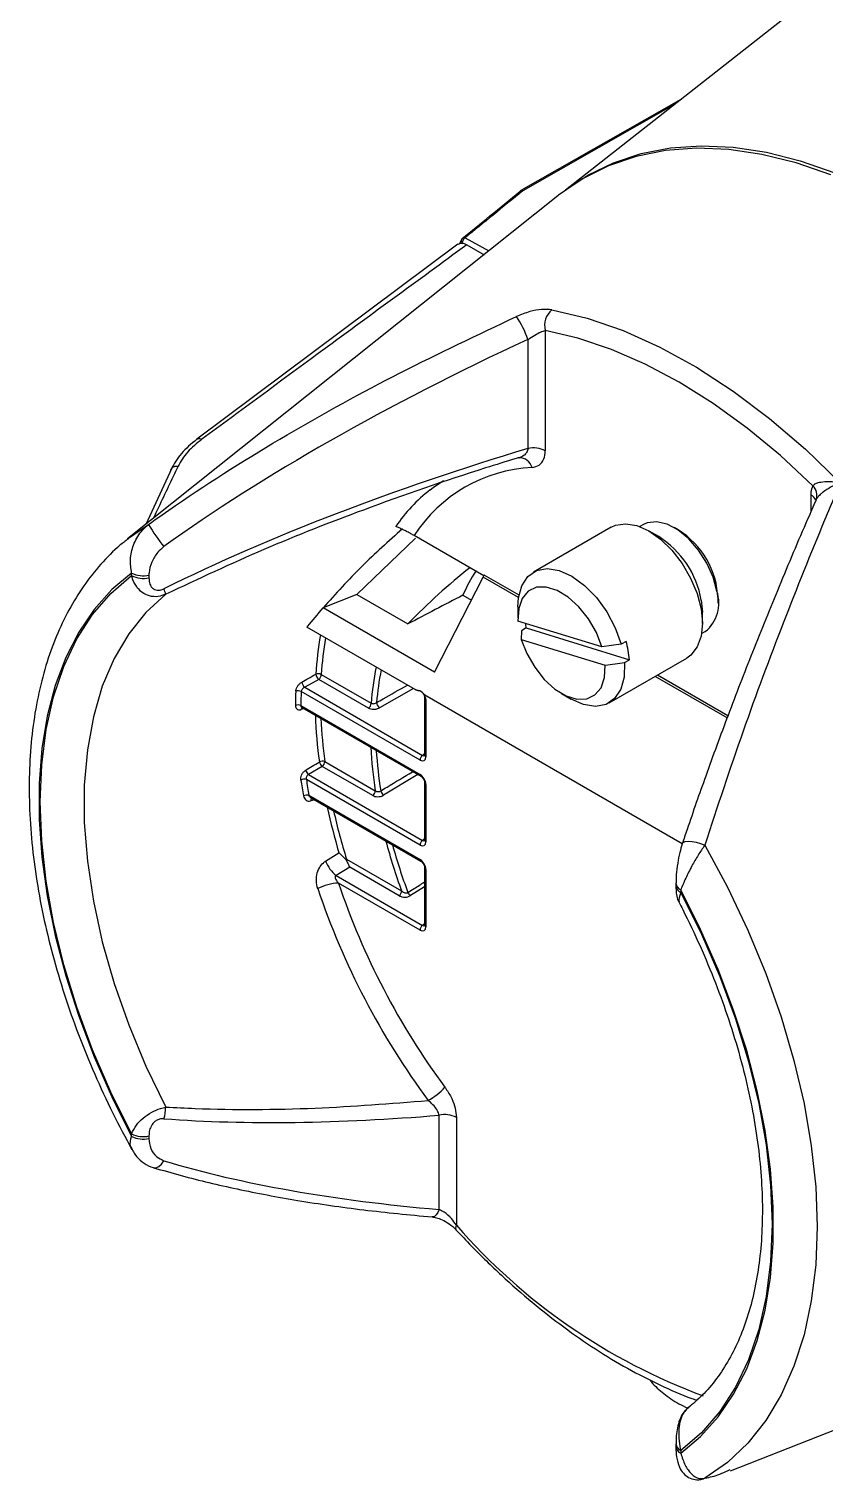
# Model space of a CAD drawing. Extents: x 12.3 to 108.7, y 1.1 to 80.4.
# Drawn here: x 14.1 to 17, y 4.33 to 9.61 of the extents above; entities that cross this region are included whole.
import ezdxf

# ---------------------------------------------------------------- set-up
doc = ezdxf.new("R2010")
doc.units = 0
doc.header["$MEASUREMENT"] = 0
doc.layers.add('OBJECT', color=7, linetype='CONTINUOUS')

msp = doc.modelspace()

# ---------------------------------------------------------------- linework, layer by layer
at = {"layer": 'OBJECT'}
for p, q in [((16.8775, 9.6748), (16.053, 9.0279)), ((16.4736, 9.3579), (15.8912, 9.0264)), ((16.4513, 9.3405), (15.8984, 9.0257)), ((16.0257, 9.0071), (14.4596, 7.7578)), ((15.6619, 8.8305), (14.7117, 8.1208)), ((15.6749, 8.8485), (15.6675, 8.8325)), ((15.6815, 8.8334), (15.6777, 8.8356)), ((15.6881, 8.854), (15.7739, 8.8062)), ((15.6944, 8.8288), (15.7569, 8.7927)), ((15.9797, 8.5166), (15.9797, 8.0788)), ((15.9168, 8.0869), (15.9168, 8.484)), ((15.8833, 8.0526), (15.8852, 8.0533)), ((14.6202, 8.015), (14.526, 7.8107)), ((16.947, 7.858), (16.947, 7.9176)), ((16.9651, 7.8996), (16.9651, 7.8997)), ((14.4596, 7.7578), (14.536, 7.8106)), ((15.7558, 7.6234), (15.5026, 7.7696)), ((16.2198, 7.8002), (15.937, 7.6369)), ((16.3367, 7.8099), (16.3239, 7.8025)), ((16.3927, 7.7661), (16.3573, 7.7865)), ((16.4634, 7.7906), (16.4492, 7.7988)), ((15.2935, 7.5556), (15.5077, 7.7609)), ((14.4741, 7.6241), (14.4741, 7.6336)), ((14.5371, 7.6255), (14.5371, 7.6161)), ((15.5765, 7.2721), (15.7538, 7.6183)), ((15.8823, 7.5441), (15.7538, 7.6183)), ((15.7566, 7.6275), (15.884, 7.5539)), ((15.2935, 7.5556), (15.1707, 7.5064)), ((15.2935, 7.5556), (15.4796, 7.4481)), ((15.5765, 7.2721), (15.1707, 7.5064)), ((15.6796, 7.5527), (15.7109, 7.5346)), ((15.88, 7.511), (15.88, 7.4702)), ((16.5476, 7.5347), (16.5517, 7.4906)), ((16.6083, 7.5232), (16.6083, 7.5396)), ((16.1858, 7.3646), (15.8803, 7.4586)), ((16.5517, 7.4498), (16.5517, 7.4906)), ((15.5061, 7.2092), (15.1119, 7.4368)), ((15.8929, 7.4232), (15.8924, 7.392)), ((15.9106, 7.4334), (15.8929, 7.4232)), ((15.9106, 7.4334), (16.2858, 7.3179)), ((16.5488, 7.4128), (16.5617, 7.4202)), ((15.8924, 7.392), (16.1979, 7.298)), ((16.256, 7.3743), (16.1858, 7.3646)), ((16.2737, 7.3845), (16.256, 7.3743)), ((16.2119, 7.1606), (16.4948, 7.3238)), ((16.2681, 7.3077), (16.2858, 7.3179)), ((15.1551, 7.2463), (15.1042, 7.2174)), ((15.3364, 7.1416), (15.1551, 7.2463)), ((15.1644, 7.2639), (15.3458, 7.1592)), ((16.6414, 7.1059), (16.3793, 7.2572)), ((16.3886, 7.2626), (16.6446, 7.1148)), ((15.524, 6.9521), (15.0914, 7.2018)), ((15.1042, 7.2174), (15.5333, 6.9697)), ((15.5002, 7.2126), (15.3764, 7.1427)), ((16.4783, 6.648), (15.5415, 7.1888)), ((16.0391, 7.1946), (16.0744, 7.1742)), ((15.0902, 7.1507), (15.524, 6.9003)), ((15.1008, 7.1395), (15.0913, 7.1364)), ((15.094, 7.1434), (15.5271, 6.8934)), ((15.5406, 7.1794), (15.5406, 6.9704)), ((15.545, 7.1733), (15.545, 6.9643)), ((15.5333, 6.9697), (15.5406, 6.9763)), ((15.1678, 6.9295), (15.1181, 6.8999)), ((15.3515, 6.8234), (15.1678, 6.9295)), ((15.1771, 6.9471), (15.3609, 6.841)), ((15.5406, 6.9704), (15.5406, 6.9702)), ((15.524, 6.6427), (15.1102, 6.8815)), ((15.1181, 6.8999), (15.5333, 6.6602)), ((15.5162, 6.8997), (15.3912, 6.8247)), ((15.5406, 6.87), (15.5406, 6.6609)), ((15.1197, 6.8242), (15.524, 6.5908)), ((15.545, 6.8638), (15.545, 6.6548)), ((15.1393, 6.8078), (15.1262, 6.8039)), ((15.1271, 6.8149), (15.5271, 6.584)), ((15.5333, 6.6602), (15.5406, 6.6668)), ((15.1802, 6.5845), (15.2289, 6.6149)), ((15.2678, 6.5623), (15.2191, 6.5321)), ((15.2562, 6.5919), (15.4569, 6.4761)), ((15.4476, 6.4585), (15.2678, 6.5623)), ((15.5406, 6.5605), (15.5406, 6.3515)), ((15.545, 6.5544), (15.545, 6.3453)), ((15.2191, 6.5321), (15.5333, 6.3507)), ((15.524, 6.3332), (15.227, 6.5046)), ((16.4551, 6.505), (16.4551, 6.5043)), ((16.4551, 6.5043), (16.4551, 6.4949)), ((15.5406, 6.4914), (15.489, 6.4588)), ((16.4727, 6.4798), (16.4727, 6.4704)), ((15.5333, 6.3507), (15.5406, 6.3573)), ((15.5933, 5.3162), (15.5933, 5.6595)), ((15.6562, 5.6514), (15.6562, 5.2586)), ((14.4741, 5.5823), (14.4741, 5.5918)), ((14.5371, 5.5837), (14.5371, 5.5743)), ((16.6538, 4.365), (18.3268, 5.0211)), ((16.5087, 4.6023), (16.4978, 4.5922)), ((16.4978, 4.5922), (16.5031, 4.5964)), ((16.4551, 4.4625), (16.4551, 4.4531)), ((16.4727, 4.438), (16.4727, 4.4286)), ((16.5459, 4.3331), (16.5598, 4.3376)), ((16.5459, 4.333), (16.5557, 4.3353))]:
    msp.add_line(p, q, dxfattribs=at)
at = {"layer": 'OBJECT', "flags": 128}
for points in [[(17.0193, 9.0832), (16.8926, 9.127), (16.7684, 9.158), (16.6473, 9.1759), (16.5302, 9.1806), (16.4178, 9.1722), (16.3107, 9.1507), (16.2096, 9.1162), (16.1153, 9.0689), (16.0281, 9.0091), (16.0257, 9.0071)], [(16.0582, 9.0317), (16.1341, 9.0816), (16.2283, 9.1276), (16.3291, 9.161), (16.4357, 9.1816), (16.5476, 9.1893), (16.6641, 9.184), (16.7844, 9.1658), (16.9078, 9.1347), (17.0335, 9.0909), (17.1609, 9.0348), (17.289, 8.9666)], [(15.8891, 9.025), (15.8881, 9.024), (15.8873, 9.0228)], [(16.0034, 8.5919), (16.1319, 8.5613), (16.2632, 8.516), (16.3963, 8.4564), (16.5302, 8.3829), (16.6638, 8.296), (16.7963, 8.1965), (16.9265, 8.085), (17.0534, 7.9625)], [(16.954, 7.9513), (16.8353, 8.0612), (16.714, 8.161), (16.591, 8.2502), (16.4671, 8.328), (16.3432, 8.3939), (16.2201, 8.4476), (16.0986, 8.4886), (15.9797, 8.5166)], [(15.5608, 7.9367), (15.5711, 7.9445), (15.6094, 7.9701)], [(16.6042, 7.5674), (16.5903, 7.6186), (16.5676, 7.6695), (16.5374, 7.7171), (16.5017, 7.7582), (16.4627, 7.7903), (16.4229, 7.8115), (16.3847, 7.8203), (16.3505, 7.8162), (16.3367, 7.8099)], [(16.2198, 7.8002), (16.2353, 7.8073), (16.2721, 7.813), (16.3131, 7.8062), (16.3563, 7.7871), (16.3996, 7.7567), (16.4408, 7.7166), (16.4778, 7.6687), (16.5087, 7.6154), (16.5321, 7.5595), (16.5467, 7.5037)], [(14.4741, 7.6336), (14.4019, 7.573), (14.3376, 7.5011), (14.2815, 7.4185), (14.2342, 7.3258), (14.1959, 7.2236), (14.1669, 7.1127), (14.1474, 6.994), (14.1377, 6.8681), (14.1377, 6.7362), (14.1474, 6.5991), (14.1669, 6.4579), (14.1959, 6.3136), (14.2342, 6.1672), (14.2815, 6.0198), (14.3376, 5.8724), (14.4019, 5.7263), (14.4741, 5.5823)], [(14.4741, 5.5918), (14.3989, 5.7434), (14.3324, 5.8973), (14.2752, 6.0523), (14.2277, 6.2071), (14.1904, 6.3605), (14.1635, 6.5112), (14.1473, 6.658), (14.1419, 6.7998), (14.1473, 6.9352), (14.1635, 7.0633), (14.1904, 7.183), (14.2277, 7.2933), (14.2752, 7.3933), (14.3324, 7.4823), (14.3989, 7.5594), (14.4741, 7.6241)], [(15.88, 7.511), (15.8821, 7.5426), (15.8943, 7.5872), (15.9167, 7.6211), (15.9481, 7.6424), (15.9867, 7.6498), (16.0303, 7.6429), (16.0763, 7.6222), (16.1223, 7.5887), (16.1656, 7.5445), (16.2037, 7.492), (16.2344, 7.4341), (16.256, 7.3743)], [(14.5981, 7.556), (14.5264, 7.4903), (14.4637, 7.4121), (14.4106, 7.322), (14.3675, 7.221), (14.3349, 7.1098), (14.313, 6.9895), (14.302, 6.861), (14.302, 6.7257), (14.313, 6.5845), (14.3349, 6.4389), (14.3675, 6.2901), (14.4106, 6.1393), (14.4637, 5.988), (14.5264, 5.8374), (14.5981, 5.6889)], [(16.1858, 7.3646), (16.1656, 7.4168), (16.1371, 7.4664), (16.1023, 7.5104), (16.0634, 7.5458), (16.0229, 7.5704), (15.9835, 7.5825), (15.9477, 7.5815), (15.9178, 7.5672), (15.8957, 7.5407), (15.883, 7.5038), (15.8803, 7.4586)], [(16.5467, 7.5037), (16.5517, 7.4508), (16.5471, 7.4035), (16.5329, 7.3642), (16.5099, 7.3348), (16.4948, 7.3238)], [(15.8924, 7.392), (15.9126, 7.3399), (15.9411, 7.2902), (15.9759, 7.2462), (16.0148, 7.2108), (16.0552, 7.1862), (16.0947, 7.1741), (16.1305, 7.1752), (16.1604, 7.1894), (16.1825, 7.2159), (16.1952, 7.2529), (16.1979, 7.298)], [(16.2681, 7.3077), (16.2668, 7.2549), (16.2546, 7.2103), (16.2322, 7.1764), (16.2008, 7.1551), (16.1622, 7.1477), (16.1186, 7.1545), (16.0744, 7.1742)], [(16.4781, 6.6474), (16.4815, 6.652), (16.4891, 6.6554), (16.5002, 6.6567), (16.5139, 6.656), (16.5292, 6.6531), (16.5449, 6.6484), (16.5598, 6.6422)], [(16.5598, 6.6422), (16.6423, 6.4894), (16.7165, 6.3335), (16.782, 6.1756), (16.8383, 6.017), (16.8849, 5.8588), (16.9215, 5.7022), (16.9479, 5.5484), (16.9638, 5.3985), (16.9691, 5.2537), (16.9638, 5.115), (16.9479, 4.9834), (16.9215, 4.8601), (16.8849, 4.7458), (16.8383, 4.6414), (16.782, 4.5477), (16.7165, 4.4655), (16.6423, 4.3953), (16.5598, 4.3376)], [(16.4727, 4.4286), (16.5449, 4.4892), (16.6092, 4.561), (16.6653, 4.6436), (16.7127, 4.7363), (16.751, 4.8385), (16.7799, 4.9494), (16.7994, 5.0682), (16.8091, 5.194), (16.8091, 5.3259), (16.7994, 5.463), (16.7799, 5.6042), (16.751, 5.7486), (16.7127, 5.895), (16.6653, 6.0424), (16.6092, 6.1897), (16.5449, 6.3359), (16.4727, 6.4798)], [(16.4727, 6.4704), (16.548, 6.3188), (16.6145, 6.1649), (16.6717, 6.0099), (16.7191, 5.855), (16.7564, 5.7016), (16.7833, 5.5509), (16.7995, 5.4041), (16.8049, 5.2624), (16.7995, 5.127), (16.7833, 4.9989), (16.7564, 4.8792), (16.7191, 4.7689), (16.6717, 4.6688), (16.6145, 4.5799), (16.548, 4.5027), (16.4727, 4.438)], [(14.5539, 5.4683), (14.555, 5.468), (14.5641, 5.4682), (14.5737, 5.4728), (14.5832, 5.4813), (14.5917, 5.4932)], [(15.5933, 5.3162), (15.5884, 5.3051), (15.5825, 5.2966), (15.5761, 5.2911), (15.5695, 5.2889), (15.5677, 5.2889)], [(15.6562, 5.2586), (15.6539, 5.2526), (15.653, 5.2477), (15.6536, 5.2439), (15.6546, 5.2423)]]:
    msp.add_lwpolyline(points, dxfattribs=at)
at = {"layer": 'OBJECT'}
for centre, radius, start, end in [((15.8943, 9.0178), 0.00889, 62.8391, 126.1291), ((15.8986, 9.0133), 0.015, 119.6514, 129.1999), ((15.8942, 9.0198), 0.00727, 54.6287, 114.5965), ((15.6853, 8.8439), 0.0113, 156.3751, 227.9066), ((15.6883, 8.8417), 0.015, 129.2489, 153.1421), ((15.7004, 8.8349), 0.0227, 122.7338, 178.4152), ((15.6841, 8.8457), 0.0093, 64.3894, 124.667), ((15.5485, 8.3536), 0.3907, 19.5026, 33.2449), ((16.0525, 8.5352), 0.0751, 130.8328, 194.34), ((15.9371, 7.9959), 0.0932, 62.7955, 102.6182), ((15.8843, 8.004), 0.0494, 16.5172, 89.0097), ((15.9579, 7.4781), 0.5406, 92.7735, 147.371), ((15.9208, 7.4733), 0.5868, 127.8412, 145.8333), ((16.9211, 7.9171), 0.0475, 340.7421, 46.0995), ((16.9324, 7.8877), 0.0332, 20.4969, 64.052), ((15.0383, 8.0961), 0.5778, 209.6176, 219.3768), ((16.3, 7.5289), 0.3085, 1.9747, 58.0199), ((16.2079, 7.4749), 0.3449, 9.9913, 57.6096), ((14.5167, 7.7164), 0.0932, 242.7956, 282.618), ((14.5167, 7.707), 0.0932, 242.7956, 282.618), ((16.2292, 7.3148), 0.5988, 147.0759, 156.5995), ((14.5267, 7.545), 0.0722, 8.7664, 25.8437), ((16.4793, 7.5237), 0.1323, 308.5333, 19.2902), ((16.2821, 7.537), 0.3858, 192.9345, 195.5858), ((16.3989, 7.1886), 1.2567, 169.9378, 176.4952), ((16.4137, 7.1871), 1.2517, 170.3198, 176.4844), ((15.9381, 7.2894), 0.3488, 4.691, 15.8246), ((16.356, 7.0853), 1.0129, 168.2757, 175.8201), ((15.153, 7.2449), 0.0221, 58.8936, 112.2318), ((15.1744, 7.2694), 0.0301, 187.6389, 230.0395), ((15.141, 7.265), 0.0234, 306.8993, 357.145), ((16.3644, 7.0847), 1.0015, 168.7132, 175.5742), ((16.5589, 7.1419), 1.4886, 177.6434, 179.6294), ((15.0802, 7.1823), 0.0225, 60.2034, 112.524), ((16.5648, 7.1412), 1.4747, 177.6431, 179.6297), ((15.1235, 7.2405), 0.0301, 187.7817, 230.0672), ((15.0794, 7.1301), 0.0232, 62.4162, 113.0043), ((15.1007, 7.1362), 0.00943, 131.8964, 178.6527), ((15.3224, 7.1603), 0.0234, 306.8993, 357.145), ((15.3957, 7.1657), 0.0301, 187.1465, 229.9528), ((15.5481, 7.1801), 0.00749, 185.4869, 245.8648), ((16.9148, 7.182), 1.7732, 182.1584, 187.6595), ((16.9397, 7.1833), 1.7783, 182.5692, 187.6321), ((16.8655, 7.0793), 1.5234, 183.0214, 189), ((16.8926, 7.0811), 1.5308, 183.5199, 189.0472), ((15.169, 6.9208), 0.0275, 72.9299, 115.0581), ((15.1866, 6.953), 0.0301, 194.1292, 231.3292), ((15.1537, 6.9482), 0.0234, 306.8992, 357.145), ((15.5473, 6.951), 0.0234, 126.8985, 177.1472), ((15.5481, 6.9712), 0.00759, 187.8227, 245.6504), ((15.1026, 6.8543), 0.0282, 74.3777, 115.3095), ((17.11, 7.1824), 2.042, 188.5215, 190.1646), ((15.1369, 6.9234), 0.0301, 194.2422, 231.351), ((17.1106, 7.1812), 2.0227, 188.5212, 190.1649), ((15.5312, 6.8994), 0.0073, 173.2505, 235.3691), ((15.5479, 6.8705), 0.00731, 184.8142, 246.7272), ((15.113, 6.7953), 0.0297, 77.0159, 115.746), ((15.3375, 6.8421), 0.0234, 306.8992, 357.145), ((15.4099, 6.8482), 0.03, 195.0422, 231.5213), ((15.1372, 6.806), 0.0112, 136.2625, 190.3493), ((17.434, 7.2692), 2.3002, 192.2625, 196.5268), ((17.4712, 7.2775), 2.3187, 192.7092, 197.198), ((17.3825, 7.1838), 2.0516, 194.863, 200.1799), ((15.5473, 6.6415), 0.0234, 126.8985, 177.1472), ((15.5479, 6.6615), 0.0073, 184.56, 246.7588), ((17.4072, 7.1905), 2.0576, 195.4115, 200.4845), ((15.2902, 6.6254), 0.1173, 200.4299, 232.7245), ((15.2549, 6.5705), 0.0215, 86.4137, 96.4288), ((15.2385, 6.5921), 0.0177, 345.1812, 359.4738), ((15.5315, 6.5901), 0.00753, 174.2197, 233.6879), ((15.5479, 6.5611), 0.00731, 184.8142, 246.7272), ((15.2348, 6.3265), 0.1783, 92.5255, 117.8008), ((17.7871, 7.3659), 2.7011, 198.5939, 216.4537), ((16.4849, 6.5071), 0.0299, 185.4267, 245.894), ((17.8077, 7.3778), 2.8023, 198.5938, 216.4537), ((15.4336, 6.4772), 0.0234, 306.8994, 357.1448), ((15.5061, 6.4818), 0.0287, 203.413, 233.4183), ((16.4849, 6.4976), 0.0299, 184.9948, 245.9331), ((15.5473, 6.332), 0.0234, 126.8984, 177.1473), ((15.5479, 6.352), 0.0073, 184.56, 246.7588), ((15.3966, 5.973), 0.3041, 301.1136, 315.7777), ((14.4718, 5.686), 0.1263, 341.6668, 1.2949), ((15.6137, 5.5685), 0.0932, 62.7955, 102.6182), ((14.5167, 5.6747), 0.0932, 242.7956, 282.618), ((14.5167, 5.6652), 0.0932, 242.7956, 282.618), ((17.3198, 6.7047), 2.2042, 221.0004, 249.6729), ((16.4848, 4.4652), 0.0297, 184.1806, 246.0035), ((16.4849, 4.4559), 0.0299, 185.1806, 245.9153)]:
    msp.add_arc(centre, radius, start, end, dxfattribs=at)
for centre, major_axis, ratio, start_param, end_param in [((19.1363, 7.5663), (5.5153, 1.3161), 0.337357, 2.111481, 2.454235), ((16.7622, 7.0674), (3.4718, 0.8285), 0.337357, 1.735643, 2.163258), ((16.0151, 6.2249), (0.7862, 1.6647), 0.62191, 0.89007, 1.074028), ((15.7469, 7.6208), (0.0074, 0.0131), 0.477465, 4.794175, 5.492307), ((15.9144, 6.1426), (0.9462, 2.0036), 0.62191, 1.14483, 1.188047), ((15.5236, 7.1853), (-0.015, 0.026), 0.586022, 3.934501, 4.515163), ((15.5236, 6.977), (-0.0152, 0.0264), 0.568869, 2.3637, 3.919643), ((15.5343, 6.9831), (-0.0052, 0.015), 0.538958, 2.465976, 3.364268), ((15.5236, 6.8758), (-0.015, 0.026), 0.586022, 3.934501, 5.490445), ((15.5343, 6.6736), (-0.0052, 0.015), 0.538958, 2.465976, 3.364268), ((15.5236, 6.6675), (-0.0152, 0.0264), 0.568869, 2.3637, 3.919643), ((15.5236, 6.5663), (-0.015, 0.026), 0.586022, 3.934501, 5.490445), ((15.5236, 6.358), (-0.0152, 0.0264), 0.568869, 2.3637, 3.919643), ((15.5343, 6.3642), (-0.0052, 0.015), 0.538958, 2.465976, 3.364268), ((16.7622, 7.0674), (3.4718, 0.8285), 0.337357, 3.959263, 4.289807), ((19.1363, 7.5663), (5.5153, 1.3161), 0.337357, 3.668286, 3.937132)]:
    msp.add_ellipse(centre, major_axis=major_axis, ratio=ratio, start_param=start_param, end_param=end_param, dxfattribs=at)
for points, knots in [([(15.6771, 8.8512), (15.7109, 8.8788), (15.7809, 8.936), (15.851, 8.9932), (15.8873, 9.0228)], [0, 0, 0, 0, 0.482175, 1, 1, 1, 1]), ([(15.8984, 9.0257), (15.8621, 8.9961), (15.792, 8.9389), (15.7219, 8.8816), (15.6881, 8.854)], [0, 0, 0, 0, 0.517825, 1, 1, 1, 1]), ([(15.6944, 8.8288), (15.514, 8.6968), (15.1919, 8.4612), (14.8713, 8.2248), (14.7302, 8.1208)], [0, 0, 0, 0, 0.560011, 1, 1, 1, 1]), ([(15.6621, 8.8301), (15.6651, 8.8319), (15.6714, 8.8357), (15.6832, 8.8344), (15.6912, 8.8304), (15.6944, 8.8288)], [0, 0, 0, 0, 0.344846, 0.734108, 1, 1, 1, 1]), ([(14.536, 7.8106), (14.5686, 7.8336), (14.7317, 7.9492), (15.0348, 8.1385), (15.4505, 8.3671), (15.7335, 8.5008), (15.8753, 8.5678)], [0, 0, 0, 0, 0.077798, 0.389331, 0.69397, 1, 1, 1, 1]), ([(16.0034, 8.5919), (15.9916, 8.593), (15.968, 8.595), (15.9221, 8.5866), (15.8912, 8.5742), (15.8753, 8.5678)], [0, 0, 0, 0, 0.326541, 0.652944, 1, 1, 1, 1]), ([(15.9168, 8.484), (15.9252, 8.4897), (15.9412, 8.5005), (15.963, 8.5117), (15.9743, 8.515), (15.9797, 8.5166)], [0, 0, 0, 0, 0.364059, 0.694188, 1, 1, 1, 1]), ([(14.7112, 8.1204), (14.691, 8.1037), (14.6507, 8.0701), (14.6289, 8.0312), (14.618, 8.0116)], [0, 0, 0, 0, 0.4986298, 1, 1, 1, 1]), ([(14.7302, 8.1208), (14.7115, 8.1057), (14.6741, 8.0754), (14.6535, 8.0402), (14.6431, 8.0225)], [0, 0, 0, 0, 0.498895, 1, 1, 1, 1]), ([(14.7113, 8.1202), (14.7116, 8.1206), (14.7131, 8.1219), (14.7164, 8.1229), (14.7221, 8.1236), (14.727, 8.1219), (14.7302, 8.1208)], [0, 0, 0, 0, 0.091389, 0.330573, 0.564803, 1, 1, 1, 1]), ([(15.9168, 8.0869), (15.9155, 8.0819), (15.913, 8.072), (15.9008, 8.0597), (15.887, 8.0533), (15.8766, 8.0513), (15.8741, 8.0508)], [0, 0, 0, 0, 0.246549, 0.49122, 0.876385, 1, 1, 1, 1]), ([(15.8741, 8.0508), (15.8369, 8.0393), (15.6507, 7.9818), (15.3434, 7.8756), (14.9542, 7.723), (14.7169, 7.6117), (14.5981, 7.556)], [0, 0, 0, 0, 0.086248, 0.431388, 0.715149, 1, 1, 1, 1]), ([(15.9317, 8.018), (15.9407, 8.02), (15.9588, 8.0238), (15.9763, 8.0457), (15.9786, 8.0682), (15.9797, 8.0788)], [0, 0, 0, 0, 0.345195, 0.691453, 1, 1, 1, 1]), ([(14.6431, 8.0225), (14.6194, 7.9725), (14.5893, 7.9089), (14.5589, 7.8454), (14.5524, 7.8318)], [0, 0, 0, 0, 0.785645, 1, 1, 1, 1]), ([(14.6164, 8.004), (14.6167, 8.0068), (14.6171, 8.0109), (14.6195, 8.014), (14.6202, 8.015)], [0, 0, 0, 0, 0.695992, 1, 1, 1, 1]), ([(14.6202, 8.015), (14.6204, 8.0152), (14.6214, 8.0167), (14.6241, 8.0188), (14.6283, 8.0211), (14.6345, 8.023), (14.6397, 8.0227), (14.6431, 8.0225)], [0, 0, 0, 0, 0.036929, 0.2375474, 0.4381714, 0.6346713, 1, 1, 1, 1]), ([(17.0534, 7.9625), (17.047, 7.9473), (17.0278, 7.9021), (16.958, 7.7353), (16.8453, 7.4542), (16.6983, 7.0622), (16.606, 6.7822), (16.5598, 6.6422)], [0, 0, 0, 0, 0.037504, 0.11146, 0.407416, 0.703808, 1, 1, 1, 1]), ([(16.947, 7.9176), (16.9471, 7.9209), (16.9473, 7.9337), (16.9512, 7.9439), (16.954, 7.9513)], [0, 0, 0, 0, 0.259643, 1, 1, 1, 1]), ([(16.954, 7.9513), (16.9562, 7.9536), (16.9608, 7.9584), (16.9715, 7.9625), (16.9885, 7.9666), (17.0155, 7.9682), (17.0401, 7.9652), (17.0533, 7.9625), (17.0534, 7.9625)], [0, 0, 0, 0, 0.125198, 0.269786, 0.359451, 0.646929, 0.996074, 1, 1, 1, 1]), ([(17.0534, 7.9625), (17.0533, 7.9624), (17.0417, 7.958), (17.0202, 7.9479), (16.9963, 7.9326), (16.9813, 7.9203), (16.972, 7.9112), (16.9678, 7.9046), (16.9659, 7.9015)], [0, 0, 0, 0, 0.003979, 0.354504, 0.64188, 0.732153, 0.875184, 1, 1, 1, 1]), ([(16.965, 7.8992), (16.9549, 7.8761), (16.9096, 7.7732), (16.8322, 7.5899), (16.7354, 7.3517), (16.6464, 7.1214), (16.5671, 6.9056), (16.512, 6.7482), (16.484, 6.6648), (16.4781, 6.6474)], [0, 0, 0, 0, 0.060028, 0.267454, 0.462674, 0.64546, 0.81583, 0.961512, 1, 1, 1, 1]), ([(14.4741, 7.6336), (14.4716, 7.6501), (14.4666, 7.6835), (14.4792, 7.7366), (14.5031, 7.7815), (14.5265, 7.8022), (14.536, 7.8106)], [0, 0, 0, 0, 0.261322, 0.527902, 0.808326, 1, 1, 1, 1]), ([(15.46, 7.7942), (15.4098, 7.7495), (15.3089, 7.6599), (15.2169, 7.5577), (15.1707, 7.5064)], [0, 0, 0, 0, 0.498207, 1, 1, 1, 1]), ([(15.5026, 7.7696), (15.4988, 7.7718), (15.4911, 7.7762), (15.4776, 7.7834), (15.4649, 7.7898), (15.4525, 7.7958), (15.4421, 7.8003), (15.4374, 7.8021), (15.4353, 7.8029)], [0, 0, 0, 0, 0.159898, 0.320834, 0.466382, 0.608638, 0.822534, 1, 1, 1, 1]), ([(14.4623, 7.758), (14.452, 7.7503), (14.4158, 7.7233), (14.3611, 7.6663), (14.2987, 7.5879), (14.2445, 7.4996), (14.1984, 7.4026), (14.1608, 7.2971), (14.132, 7.1838), (14.1122, 7.0635), (14.1017, 6.9369), (14.1004, 6.8051), (14.1082, 6.6689), (14.1252, 6.5292), (14.1511, 6.3868), (14.1856, 6.2428), (14.2286, 6.0978), (14.2796, 5.9528), (14.3386, 5.8087), (14.4033, 5.6685), (14.4518, 5.578), (14.4755, 5.5339)], [0, 0, 0, 0, 0.0207557, 0.0730102, 0.1255657, 0.1786007, 0.2321996, 0.2863512, 0.3409703, 0.3959337, 0.4511152, 0.5064088, 0.561732, 0.617029, 0.6722781, 0.7274711, 0.7826085, 0.8376962, 0.8927432, 0.9477601, 1, 1, 1, 1]), ([(14.5917, 7.7296), (14.584, 7.7229), (14.5651, 7.7065), (14.546, 7.673), (14.5377, 7.6442), (14.5372, 7.6285), (14.5371, 7.6255)], [0, 0, 0, 0, 0.23048, 0.568579, 0.916912, 1, 1, 1, 1]), ([(14.5981, 7.556), (14.5891, 7.5528), (14.5696, 7.5458), (14.5391, 7.5482), (14.5114, 7.5617), (14.4893, 7.5852), (14.4785, 7.6079), (14.4747, 7.6219), (14.4741, 7.6241)], [0, 0, 0, 0, 0.16721, 0.364973, 0.550352, 0.742655, 0.959323, 1, 1, 1, 1]), ([(14.5371, 7.6161), (14.5377, 7.6079), (14.5387, 7.595), (14.5468, 7.5808), (14.556, 7.5734), (14.5669, 7.5704), (14.5791, 7.5711), (14.5873, 7.5746), (14.5917, 7.5764)], [0, 0, 0, 0, 0.29881, 0.473693, 0.618554, 0.738235, 0.858033, 1, 1, 1, 1]), ([(15.6796, 7.5527), (15.6462, 7.5353), (15.5795, 7.5005), (15.5129, 7.4656), (15.4796, 7.4481)], [0, 0, 0, 0, 0.5000013, 1, 1, 1, 1]), ([(16.1979, 7.298), (16.1982, 7.298), (16.2216, 7.3013), (16.245, 7.3045), (16.2681, 7.3077)], [0, 0, 0, 0, 0.013759, 1, 1, 1, 1]), ([(15.0937, 7.2364), (15.1015, 7.2409), (15.1185, 7.2505), (15.1355, 7.2602), (15.1446, 7.2654)], [0, 0, 0, 0, 0.4637787, 1, 1, 1, 1]), ([(15.0716, 7.2031), (15.0716, 7.2039), (15.0718, 7.2074), (15.0738, 7.2142), (15.0788, 7.2231), (15.0856, 7.231), (15.091, 7.2346), (15.0937, 7.2364)], [0, 0, 0, 0, 0.064653, 0.299338, 0.533647, 0.766801, 1, 1, 1, 1]), ([(15.1042, 7.2174), (15.1037, 7.2172), (15.1017, 7.2162), (15.0983, 7.2139), (15.0947, 7.2101), (15.0922, 7.2059), (15.0916, 7.2032), (15.0914, 7.2018)], [0, 0, 0, 0, 0.073701, 0.314773, 0.547634, 0.773678, 1, 1, 1, 1]), ([(15.3659, 7.162), (15.3738, 7.1665), (15.4111, 7.1876), (15.4485, 7.2088), (15.478, 7.2255)], [0, 0, 0, 0, 0.211292, 1, 1, 1, 1]), ([(15.5061, 7.2092), (15.5081, 7.2086), (15.5147, 7.2063), (15.5258, 7.2056), (15.5342, 7.1963), (15.5391, 7.1913), (15.5415, 7.1888)], [0, 0, 0, 0, 0.14924, 0.508742, 0.75298, 1, 1, 1, 1]), ([(15.5251, 7.2039), (15.5243, 7.204), (15.5199, 7.2044), (15.5129, 7.206), (15.5081, 7.2083), (15.5061, 7.2092)], [0, 0, 0, 0, 0.115324, 0.637717, 1, 1, 1, 1]), ([(15.5253, 7.2037), (15.5256, 7.2036), (15.5263, 7.2034), (15.5284, 7.2022), (15.5299, 7.2008), (15.5303, 7.2004)], [0, 0, 0, 0, 0.361764, 0.820072, 1, 1, 1, 1]), ([(15.5303, 7.2004), (15.531, 7.1998), (15.5328, 7.1982), (15.5358, 7.1941), (15.5386, 7.1888), (15.5403, 7.1837), (15.5406, 7.1807), (15.5406, 7.1796), (15.5406, 7.1794)], [0, 0, 0, 0, 0.1218399, 0.3337362, 0.5564838, 0.7807464, 0.9725574, 1, 1, 1, 1]), ([(15.0703, 7.1515), (15.0706, 7.1489), (15.0711, 7.1436), (15.0752, 7.138), (15.0813, 7.1351), (15.0871, 7.1352), (15.0905, 7.1362), (15.0913, 7.1364)], [0, 0, 0, 0, 0.232707, 0.465419, 0.698156, 0.930953, 1, 1, 1, 1]), ([(15.0902, 7.1507), (15.0902, 7.1504), (15.0902, 7.1488), (15.0911, 7.1461), (15.0926, 7.144), (15.094, 7.1435), (15.0941, 7.1435)], [0, 0, 0, 0, 0.096863, 0.522138, 0.962825, 1, 1, 1, 1]), ([(15.0938, 7.1436), (15.0938, 7.1436), (15.0938, 7.1436), (15.0939, 7.1435), (15.094, 7.1434)], [0, 0, 0, 0, 0.811623, 1, 1, 1, 1]), ([(15.3364, 7.1416), (15.3391, 7.1404), (15.3444, 7.138), (15.3544, 7.1369), (15.3647, 7.138), (15.3721, 7.1404), (15.3756, 7.1423), (15.3764, 7.1427)], [0, 0, 0, 0, 0.232589, 0.465102, 0.699429, 0.935279, 1, 1, 1, 1]), ([(15.3458, 7.1592), (15.3473, 7.1586), (15.3503, 7.1576), (15.3559, 7.1579), (15.3613, 7.1593), (15.3644, 7.1611), (15.3659, 7.162)], [0, 0, 0, 0, 0.267269, 0.512837, 0.756354, 1, 1, 1, 1]), ([(15.1077, 6.916), (15.1154, 6.9206), (15.132, 6.9305), (15.1485, 6.9404), (15.1574, 6.9457)], [0, 0, 0, 0, 0.465268, 1, 1, 1, 1]), ([(15.5406, 6.9704), (15.5406, 6.9696), (15.5404, 6.9682), (15.5404, 6.9683), (15.5404, 6.9683)], [0, 0, 0, 0, 0.596248, 1, 1, 1, 1]), ([(15.0906, 6.8798), (15.0904, 6.8811), (15.09, 6.8853), (15.0909, 6.8931), (15.0945, 6.9024), (15.1003, 6.9106), (15.1052, 6.9142), (15.1077, 6.916)], [0, 0, 0, 0, 0.095671, 0.323994, 0.549161, 0.774593, 1, 1, 1, 1]), ([(15.1181, 6.8999), (15.1175, 6.8995), (15.1156, 6.8985), (15.1128, 6.8958), (15.1104, 6.8915), (15.1093, 6.8864), (15.1099, 6.8831), (15.1102, 6.8815)], [0, 0, 0, 0, 0.100321, 0.310213, 0.530312, 0.765489, 1, 1, 1, 1]), ([(15.3809, 6.8404), (15.3886, 6.8451), (15.427, 6.8682), (15.4658, 6.8916), (15.497, 6.9103), (15.4974, 6.9105)], [0, 0, 0, 0, 0.1978317, 0.9891509, 1, 1, 1, 1]), ([(15.5271, 6.8934), (15.528, 6.8928), (15.5299, 6.8916), (15.5335, 6.8879), (15.5367, 6.8831), (15.5393, 6.8777), (15.5405, 6.8729), (15.5406, 6.8708), (15.5406, 6.87)], [0, 0, 0, 0, 0.1603051, 0.3265105, 0.5048697, 0.6900875, 0.8740204, 1, 1, 1, 1]), ([(15.1001, 6.8221), (15.1009, 6.819), (15.1027, 6.8128), (15.1087, 6.8062), (15.1163, 6.8028), (15.1226, 6.8029), (15.1258, 6.8038), (15.1262, 6.8039)], [0, 0, 0, 0, 0.242992, 0.48589, 0.730301, 0.969714, 1, 1, 1, 1]), ([(15.1271, 6.8149), (15.127, 6.8149), (15.1253, 6.8156), (15.1223, 6.8186), (15.1206, 6.8223), (15.1197, 6.8242)], [0, 0, 0, 0, 0.021006, 0.483787, 1, 1, 1, 1]), ([(15.3515, 6.8234), (15.3542, 6.8222), (15.3595, 6.8198), (15.3695, 6.8187), (15.3796, 6.8198), (15.3869, 6.8223), (15.3903, 6.8242), (15.3912, 6.8247)], [0, 0, 0, 0, 0.234191, 0.46856, 0.698537, 0.924526, 1, 1, 1, 1]), ([(15.3609, 6.841), (15.3618, 6.8404), (15.3638, 6.8389), (15.3678, 6.8376), (15.3725, 6.8373), (15.3771, 6.8382), (15.3796, 6.8397), (15.3809, 6.8404)], [0, 0, 0, 0, 0.163616, 0.376572, 0.582251, 0.791234, 1, 1, 1, 1]), ([(15.5406, 6.6609), (15.5406, 6.6601), (15.5404, 6.6588), (15.5404, 6.6588), (15.5404, 6.6589)], [0, 0, 0, 0, 0.596249, 1, 1, 1, 1]), ([(15.2289, 6.6149), (15.229, 6.6148), (15.2336, 6.6099), (15.2417, 6.6024), (15.2498, 6.5944), (15.2525, 6.5918)], [0, 0, 0, 0, 0.009123, 0.676073, 1, 1, 1, 1]), ([(16.4782, 6.6472), (16.475, 6.6367), (16.4681, 6.6142), (16.461, 6.5754), (16.4558, 6.5374), (16.4558, 6.5147), (16.4558, 6.505)], [0, 0, 0, 0, 0.223836, 0.482492, 0.777125, 1, 1, 1, 1]), ([(16.5598, 6.6422), (16.5519, 6.6305), (16.5358, 6.6069), (16.5118, 6.5647), (16.4886, 6.5195), (16.4782, 6.4935), (16.4727, 6.4798)], [0, 0, 0, 0, 0.223098, 0.450964, 0.711814, 1, 1, 1, 1]), ([(15.1517, 6.4842), (15.1494, 6.4936), (15.1448, 6.5122), (15.1484, 6.5413), (15.1594, 6.5657), (15.1716, 6.5788), (15.1789, 6.5836), (15.1802, 6.5845)], [0, 0, 0, 0, 0.25715, 0.513217, 0.744504, 0.953649, 1, 1, 1, 1]), ([(15.2525, 6.5918), (15.2535, 6.5906), (15.2547, 6.5892), (15.2556, 6.5877), (15.2556, 6.5876)], [0, 0, 0, 0, 0.917943, 1, 1, 1, 1]), ([(15.2556, 6.5876), (15.2577, 6.5833), (15.2624, 6.574), (15.2659, 6.5661), (15.2678, 6.5624), (15.2678, 6.5623)], [0, 0, 0, 0, 0.447474, 0.990903, 1, 1, 1, 1]), ([(15.5271, 6.584), (15.528, 6.5833), (15.5299, 6.5821), (15.5335, 6.5784), (15.5367, 6.5736), (15.5393, 6.5682), (15.5405, 6.5635), (15.5406, 6.5614), (15.5406, 6.5605)], [0, 0, 0, 0, 0.160305, 0.326511, 0.50487, 0.690088, 0.874021, 1, 1, 1, 1]), ([(15.2191, 6.5321), (15.2188, 6.5319), (15.2178, 6.5316), (15.2164, 6.5305), (15.2156, 6.5293), (15.215, 6.5274), (15.2149, 6.5251), (15.2159, 6.5201), (15.2197, 6.513), (15.2244, 6.5076), (15.227, 6.5046)], [0, 0, 0, 0, 0.031538, 0.091736, 0.151944, 0.169898, 0.279915, 0.361161, 0.647939, 1, 1, 1, 1]), ([(15.4797, 6.4704), (15.4872, 6.4752), (15.5075, 6.488), (15.5278, 6.5008), (15.5406, 6.5089)], [0, 0, 0, 0, 0.369868, 1, 1, 1, 1]), ([(15.4476, 6.4585), (15.4508, 6.457), (15.4571, 6.4541), (15.4687, 6.4529), (15.4802, 6.4543), (15.4861, 6.4573), (15.489, 6.4588)], [0, 0, 0, 0, 0.266582, 0.534174, 0.773428, 1, 1, 1, 1]), ([(15.4569, 6.4761), (15.4587, 6.4745), (15.4622, 6.4716), (15.468, 6.469), (15.4729, 6.4683), (15.4769, 6.4688), (15.4788, 6.4699), (15.4797, 6.4704)], [0, 0, 0, 0, 0.290046, 0.546785, 0.725459, 0.862589, 1, 1, 1, 1]), ([(16.4553, 6.495), (16.4553, 6.4919), (16.4551, 6.4806), (16.4572, 6.4631), (16.4599, 6.4459), (16.4654, 6.4375), (16.4662, 6.4362)], [0, 0, 0, 0, 0.150191, 0.548818, 0.932287, 1, 1, 1, 1]), ([(16.4727, 6.4704), (16.4695, 6.4606), (16.4641, 6.4443), (16.4658, 6.4385), (16.4665, 6.4361)], [0, 0, 0, 0, 0.59539, 1, 1, 1, 1]), ([(16.4656, 6.4357), (16.4704, 6.4266), (16.498, 6.3738), (16.544, 6.2757), (16.6003, 6.1412), (16.6488, 6.0062), (16.6896, 5.8719), (16.7223, 5.7391), (16.7467, 5.609), (16.7628, 5.4824), (16.7704, 5.3603), (16.7698, 5.2437), (16.7609, 5.1333), (16.7441, 5.0299), (16.7197, 4.9342), (16.6879, 4.8468), (16.6491, 4.768), (16.6035, 4.6984), (16.5537, 4.6392), (16.5164, 4.6082), (16.4987, 4.5935)], [0, 0, 0, 0, 0.012157, 0.07072, 0.129266, 0.187766, 0.246205, 0.30457, 0.362847, 0.421028, 0.479107, 0.53709, 0.594998, 0.652877, 0.710778, 0.768817, 0.827171, 0.886092, 0.945889, 1, 1, 1, 1]), ([(15.5406, 6.3515), (15.5406, 6.3507), (15.5404, 6.3493), (15.5404, 6.3494), (15.5404, 6.3494)], [0, 0, 0, 0, 0.596246, 1, 1, 1, 1]), ([(15.6145, 5.761), (15.6155, 5.7595), (15.6248, 5.7467), (15.6395, 5.7214), (15.6535, 5.6843), (15.6553, 5.6623), (15.6562, 5.6514)], [0, 0, 0, 0, 0.043246, 0.384921, 0.695335, 1, 1, 1, 1]), ([(14.5981, 5.6889), (14.6339, 5.6871), (14.8131, 5.6783), (15.1309, 5.6797), (15.4163, 5.702), (15.5537, 5.7127)], [0, 0, 0, 0, 0.114681, 0.573753, 1, 1, 1, 1]), ([(15.5933, 5.6595), (15.5917, 5.6649), (15.5883, 5.6763), (15.5748, 5.6942), (15.5623, 5.706), (15.5546, 5.712), (15.5537, 5.7127)], [0, 0, 0, 0, 0.281822, 0.591167, 0.953138, 1, 1, 1, 1]), ([(14.4741, 5.5918), (14.4791, 5.6024), (14.4881, 5.6214), (14.5152, 5.649), (14.546, 5.6702), (14.5752, 5.6832), (14.5917, 5.6873), (14.5981, 5.6889)], [0, 0, 0, 0, 0.265568, 0.47687, 0.689088, 0.879262, 1, 1, 1, 1]), ([(14.5917, 5.6463), (14.5876, 5.6464), (14.5793, 5.6464), (14.5668, 5.642), (14.5555, 5.6339), (14.5455, 5.6213), (14.5383, 5.6037), (14.5375, 5.5907), (14.5371, 5.5837)], [0, 0, 0, 0, 0.132637, 0.266189, 0.387936, 0.535863, 0.751075, 1, 1, 1, 1]), ([(14.4771, 5.5348), (14.4744, 5.539), (14.4661, 5.5516), (14.4709, 5.57), (14.4741, 5.5823)], [0, 0, 0, 0, 0.33051, 1, 1, 1, 1]), ([(14.5371, 5.5743), (14.5386, 5.562), (14.5419, 5.5371), (14.5613, 5.5079), (14.5824, 5.4977), (14.5917, 5.4932)], [0, 0, 0, 0, 0.35163, 0.71478, 1, 1, 1, 1]), ([(14.4767, 5.5344), (14.4796, 5.5284), (14.488, 5.5111), (14.5111, 5.4898), (14.535, 5.4734), (14.5508, 5.4701), (14.5544, 5.4693)], [0, 0, 0, 0, 0.1948328, 0.5622987, 0.898238, 1, 1, 1, 1]), ([(14.5539, 5.4683), (14.5875, 5.4586), (14.6872, 5.4297), (14.8615, 5.3885), (15.083, 5.3468), (15.3197, 5.3126), (15.4845, 5.2969), (15.5677, 5.2889)], [0, 0, 0, 0, 0.104376, 0.309875, 0.528118, 0.761802, 1, 1, 1, 1]), ([(15.5677, 5.2888), (15.5728, 5.2882), (15.5839, 5.2866), (15.6061, 5.2784), (15.6309, 5.264), (15.648, 5.2502), (15.6543, 5.2426), (15.6545, 5.2423)], [0, 0, 0, 0, 0.182914, 0.400548, 0.680575, 0.989227, 1, 1, 1, 1]), ([(15.6562, 5.2586), (15.6504, 5.2668), (15.6374, 5.2851), (15.6152, 5.3054), (15.5995, 5.3131), (15.5933, 5.3162)], [0, 0, 0, 0, 0.333233, 0.736991, 1, 1, 1, 1]), ([(15.6546, 5.2423), (15.6734, 5.2224), (15.7276, 5.1647), (15.82, 5.075), (15.9322, 4.9765), (16.0466, 4.8868), (16.1625, 4.8065), (16.2794, 4.7358), (16.3963, 4.6764), (16.4809, 4.6384), (16.5259, 4.6237), (16.5324, 4.6216)], [0, 0, 0, 0, 0.068363, 0.198065, 0.327854, 0.457724, 0.587679, 0.717718, 0.847827, 0.977975, 1, 1, 1, 1]), ([(16.3599, 4.6963), (16.3621, 4.6933), (16.3755, 4.6747), (16.4107, 4.6451), (16.4548, 4.6132), (16.4874, 4.5981), (16.4985, 4.5929)], [0, 0, 0, 0, 0.069167, 0.432302, 0.804975, 1, 1, 1, 1]), ([(16.4962, 4.5898), (16.4932, 4.5875), (16.4839, 4.5801), (16.4733, 4.5619), (16.4636, 4.5362), (16.4578, 4.5064), (16.4552, 4.4817), (16.4555, 4.4681), (16.4555, 4.463)], [0, 0, 0, 0, 0.0828416, 0.2648877, 0.4747955, 0.6725477, 0.8780327, 1, 1, 1, 1]), ([(16.4978, 4.5922), (16.493, 4.5875), (16.4825, 4.5771), (16.4712, 4.5507), (16.4651, 4.5176), (16.4648, 4.4812), (16.4687, 4.4544), (16.4722, 4.4403), (16.4727, 4.438)], [0, 0, 0, 0, 0.16721, 0.364973, 0.550352, 0.742655, 0.959323, 1, 1, 1, 1]), ([(16.4552, 4.4532), (16.4552, 4.4521), (16.4549, 4.4385), (16.4575, 4.4124), (16.4643, 4.3824), (16.4799, 4.3561), (16.5003, 4.339), (16.5248, 4.3312), (16.5452, 4.3311), (16.5547, 4.3359), (16.5567, 4.3369)], [0, 0, 0, 0, 0.016379, 0.208519, 0.451055, 0.599471, 0.721028, 0.844706, 0.968151, 1, 1, 1, 1]), ([(16.4727, 4.4286), (16.4776, 4.4134), (16.4874, 4.3829), (16.5111, 4.3507), (16.5363, 4.3341), (16.553, 4.3366), (16.5598, 4.3376)], [0, 0, 0, 0, 0.261322, 0.527902, 0.808326, 1, 1, 1, 1]), ([(16.5598, 4.3376), (16.5626, 4.3382), (16.574, 4.3408), (16.6039, 4.3459), (16.6325, 4.3598), (16.6521, 4.3693)], [0, 0, 0, 0, 0.092998, 0.378446, 1, 1, 1, 1])]:
    msp.add_open_spline(points, degree=3, knots=knots, dxfattribs=at)

doc.saveas('drawing.dxf')
